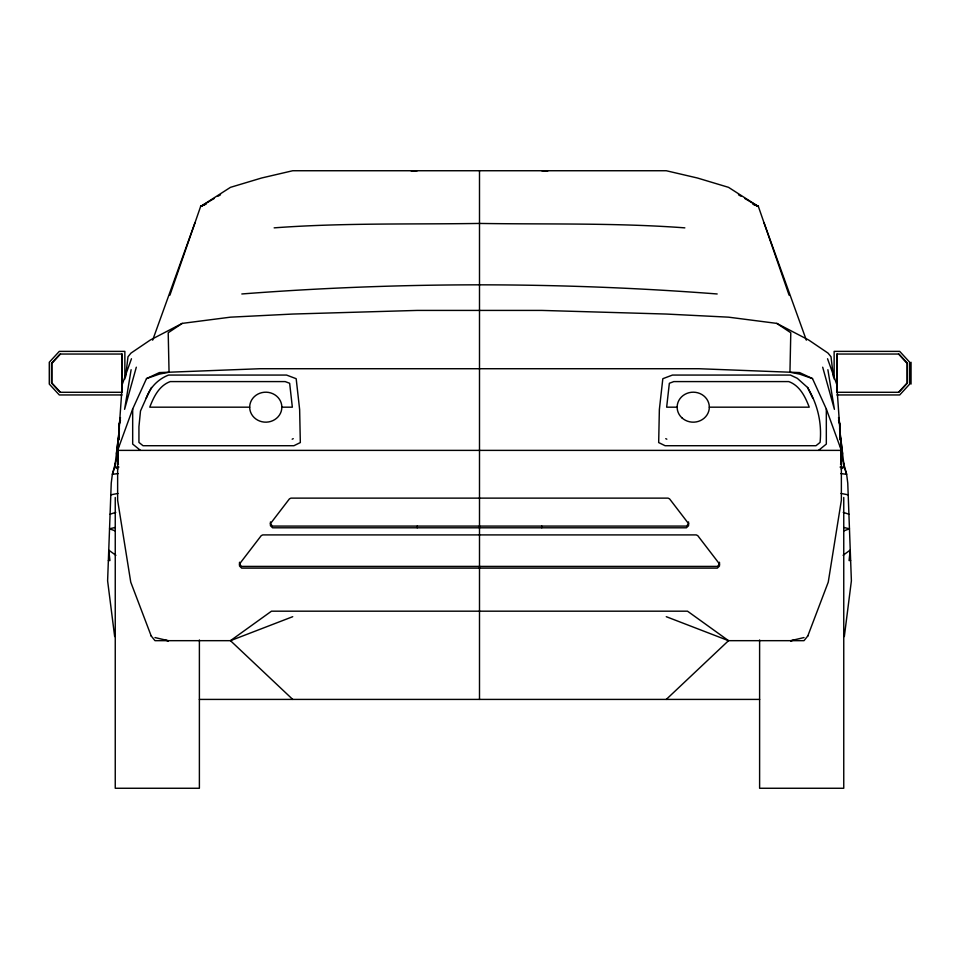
<?xml version="1.0" encoding="UTF-8"?>
<svg xmlns="http://www.w3.org/2000/svg" width="959" height="959" viewBox="0 0 959 959"><rect width="100%" height="100%" fill="white"/><g stroke="black" fill="none" stroke-linecap="round" stroke-linejoin="round"><path stroke-width="1.44" d="M119.216 439.654L119.348 423.255L120.486 417.561M117.633 464.923L118.425 445.575M118.676 439.63L119.348 423.255M119.384 428.649L116.435 453.343L118.436 464.348M120.079 422.871L120.426 419.982M125.581 376.923L127.991 356.772L130.975 353.104L150.311 340.013L182.222 323.387L230.472 317.165L292.723 314.049L417.237 310.416L541.763 310.416L666.277 314.049L728.528 317.165L776.778 323.387L808.689 340.013L828.025 353.104L831.009 356.772L833.419 376.923M844.328 636.56L851.388 580.83L847.756 483.06L846.641 474.309L842.649 459.577M114.672 636.56L107.612 580.83L111.244 483.06L112.359 474.309L114.78 467.081L118.401 437.915M131.119 369.718L124.586 409.337L136.31 367.201M840.564 464.348L842.565 453.343L839.616 428.649M117.945 468.939L114.78 467.081L115.607 463.281M116.351 459.577L112.359 474.309L118.245 473.578M169.911 295.156L173.339 285.243M173.447 284.943L200.671 206.341L206.089 204.027L200.623 206.485L230.472 187.341L261.603 178.002L292.723 170.738L666.277 170.738L697.397 178.002L728.528 187.341L758.377 206.485L752.959 204.147L758.329 206.341L785.553 284.943M131.455 358.75L122.261 384.391L117.633 450.382L117.633 500.274L130.748 582.137L151.258 636.129M152.661 340.157L194.965 222.8M827.545 358.75L836.739 384.391L841.367 450.382L826.322 409.013L812.501 378.589L799.602 372.583L698.955 368.724L260.045 368.724L159.398 372.583L146.499 378.589L132.678 409.013L117.633 450.382L841.367 450.382L841.367 500.274L828.252 582.137L807.742 636.129M146.248 398.117L140.494 410.967L138.935 426.695L138.935 442.411L143.023 445.719L293.91 445.719L300.323 442.567L299.64 409.553L296.175 378.697L286.549 375.065L168.58 375.065C158.175 379.057 149.844 387.556 146.248 398.117L151.45 387.46M239.522 563.952L261.232 535.649L262.766 534.906L696.234 534.906L697.768 535.649L719.478 563.952M270.45 523.626L289.426 498.872L290.961 498.129L668.039 498.129L669.574 498.872L688.55 523.626M807.85 635.877L804.014 640.672L728.528 640.672L666.277 616.697M59.086 391.26L51.498 383.013L51.498 363.317L60.045 354.039L122.213 354.039L122.213 392.291L60.045 392.291M60.453 392.291L51.918 383.013L51.918 363.317L60.453 354.039M898.547 392.291L907.082 383.013L907.082 363.317L898.547 354.039M899.914 391.26L907.502 383.013L907.502 363.317L898.955 354.039L836.787 354.039L836.787 392.291L898.955 392.291M688.55 523.998L686.416 526.083L272.584 526.083L270.45 523.998M719.478 564.324L717.344 566.409L241.656 566.409L239.522 564.324M666.277 699.411L728.528 640.672L687.519 611.183L271.481 611.183L230.472 640.672L154.986 640.672L151.15 635.877M818.542 450.382L826.322 444.077L826.322 409.013M843.105 555.297L850.237 550.046L849.075 560.547L850.633 560.547M182.222 323.387L168.209 332.749L169.048 372.224L159.398 374.106L146.499 378.589M841.055 468.939L844.22 467.081L840.599 437.915M200.623 206.485L214.301 198.417M218.029 196.223L220.522 194.761M292.171 439.198L293.25 438.671M292.723 616.697L230.472 640.672L292.723 699.411M843.86 530.878L849.458 528.805L843.728 527.438M110.093 514.204L115.763 512.37M790.791 640.948L793.632 640.097M115.272 527.438L109.542 528.805L115.14 530.878M790.791 640.672L804.014 637.555M110.812 494.832L117.981 493.429M274.154 227.858C342.423 222.776 411.051 224.478 479.5 223.435C547.949 224.478 616.577 222.776 684.846 227.858M241.824 293.969C399.915 281.79 559.085 281.79 717.176 293.969M411.315 171.134L417.237 170.738M840.06 467.093L844.22 467.081L846.641 474.309L840.755 473.578M122.057 394.952L59.302 394.952L49.281 384.068L49.281 362.274L59.302 351.378L124.862 351.378L124.862 378.973M836.943 394.952L899.698 394.952L909.719 384.068L909.719 362.274L899.698 351.378L834.138 351.378L834.138 378.973M249.688 407.179L149.772 407.179C153.74 396.774 159.086 385.686 170.246 381.586L285.195 381.586L289.654 383.276L292.339 407.179L281.85 407.179A16.087 14.996 0 0 1 257.719 420.162A16.087 14.996 0 0 1 257.719 394.197A16.087 14.996 0 0 1 281.85 407.179M677.15 407.179L666.661 407.179L669.346 383.276L673.805 381.586L788.754 381.586C799.914 385.686 805.26 396.774 809.228 407.179L709.312 407.179M108.367 560.547L109.925 560.547L108.751 550.142L115.895 555.297M199.34 699.411L759.66 699.411M114.78 467.081L118.94 467.093M541.763 170.738L547.685 171.134M841.019 493.429L848.188 494.832M154.986 637.555L168.209 640.672M165.368 640.097L168.209 640.948M843.237 512.37L848.907 514.204M812.501 378.589L799.602 374.106L789.952 372.224L790.791 332.749L776.778 323.387M665.75 438.671L666.829 439.198M738.478 194.761L740.971 196.223M744.699 198.417L758.377 206.485M140.458 450.382L132.678 444.077L132.678 409.013M807.55 387.46L797.289 378.314L790.42 375.065L672.451 375.065L662.825 378.697L659.36 409.553L658.677 442.567L665.09 445.719L815.977 445.719L820.065 442.411C822.067 422.715 817.536 404.302 807.55 387.46L812.752 398.117M764.035 222.8L806.339 340.157M785.661 285.243L789.089 295.156M822.69 367.201L834.414 409.337L827.881 369.718M843.393 463.281L844.22 467.081M838.514 417.561L839.652 423.255L840.324 439.63M838.574 419.982L838.921 422.871M840.575 445.575L841.367 464.923M839.652 423.255L839.784 439.654M911.05 362.274L911.05 384.068M843.752 497.481L843.752 788.262L759.612 788.262L759.612 639.977M837.207 354.039L837.207 392.291M719.478 562.25L719.478 566.038L717.344 568.124L241.656 568.124L239.522 566.038L239.522 562.25M688.55 521.912L688.55 525.712L686.416 527.798L272.584 527.798L270.45 525.712L270.45 521.912M541.763 526.083L541.763 527.798M479.5 170.738L479.5 699.411M417.237 526.083L417.237 527.798M199.388 639.977L199.388 788.262L115.248 788.262L115.248 497.481M121.793 354.039L121.793 392.291M681.861 417.788A16.087 14.996 0 0 0 708.773 411.063A16.087 14.996 0 0 0 689.065 392.699A16.087 14.996 0 0 0 681.861 417.788"/></g></svg>
